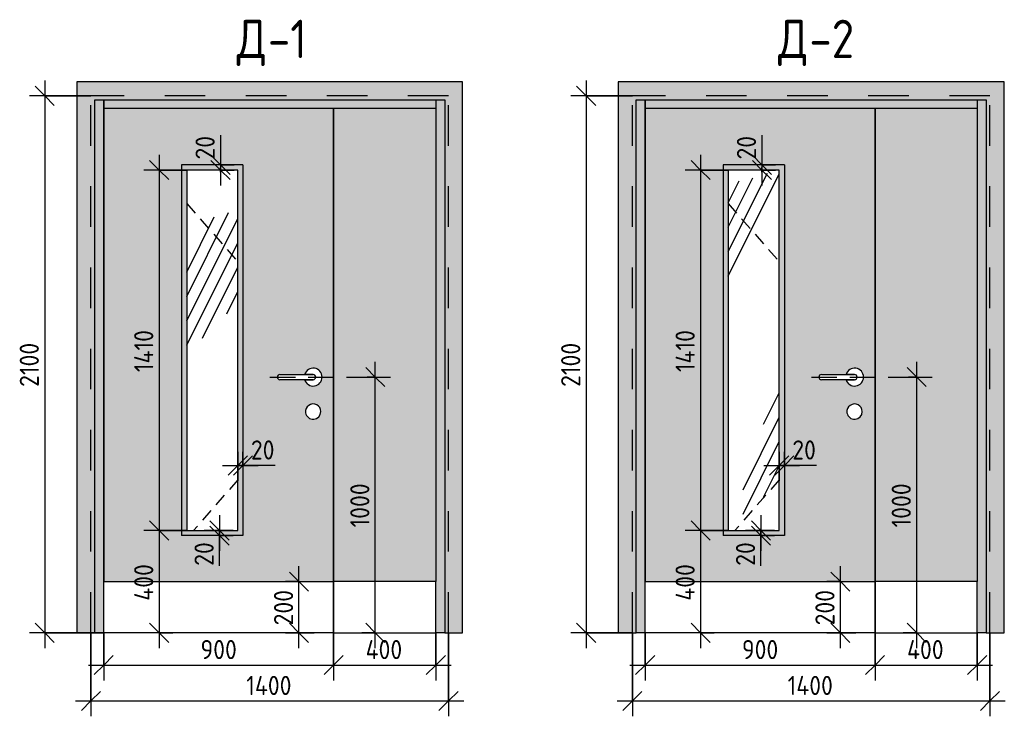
# Model space of a CAD drawing. Header units: millimetres. Extents: x -12093 to 14377, y -395 to 12857.
# Drawn here: x -12093 to -8235, y 10117 to 12841 of the extents above; entities that cross this region are included whole.
import ezdxf

# ---------------------------------------------------------------- set-up
doc = ezdxf.new("R2010")
doc.units = ezdxf.units.MM
for name, pattern in [('200_ШТРИХ__ш1_п0_6_', [80, 50, -30]), ('ADSK_Штрих_ш2 п1', [150, 100, -50]), ('Штрих', [317.5, 158.75, -158.75])]:
    doc.linetypes.add(name, pattern=pattern)
for name, color, linetype, lineweight in [('A-ANNO-DIMS', 7, 'Continuous', 9), ('A-ANNO-DIMS-50', 7, 'Continuous', 9), ('A-DETL-1', 7, 'ADSK_Штрих_ш2 п1', 9), ('A-DOOR', 7, 'Штрих', 9), ('A-DOOR-1', 7, 'Continuous', 9), ('A-DOOR-2', 7, '200_ШТРИХ__ш1_п0_6_', 9), ('A-DOOR-FRAM', 7, 'Continuous', 9), ('G-ANNO-TEXT', 7, 'Continuous', 9)]:
    doc.layers.add(name, color=color, linetype=linetype, lineweight=lineweight)
doc.styles.add('GOST Common', font='GOST_Common.ttf', dxfattribs={"width": 0.9, "height": 150})
doc.styles.add('ISOCPEUR', font='isocpeur.ttf', dxfattribs={"width": 0.9, "height": 75})
doc.dimstyles.new('ISO-1_5', dxfattribs={"dimscale": 304.8, "dimtxt": 74.698588, "dimasz": 0.246063, "dimexe": 0.19685, "dimexo": 0, "dimgap": 0, "dimtad": 1, "dimdec": 0, "dimrnd": 10, "dimzin": 0, "dimdsep": 46, "dimtxsty": 'ISOCPEUR', "dimblk1": 'OBLIQUE', "dimblk2": 'OBLIQUE', "dimsah": 1, "dimcen": 0.09, "dimdle": 0.19685, "dimazin": 0, "dimtfac": 1, "dimtdec": 4, "dimtix": 1, "dimtmove": 0, "dimatfit": 3, "dimfxl": 1, "dimtvp": 1, "dimtolj": 1, "dimtzin": 0, "dimarcsym": 2})
doc.dimstyles.new('ISO-1_5_1', dxfattribs={"dimscale": 304.8, "dimtxt": 74.698588, "dimasz": 0.246063, "dimexe": 0.19685, "dimexo": 0, "dimgap": 0, "dimtad": 1, "dimdec": 0, "dimrnd": 10, "dimzin": 0, "dimdsep": 46, "dimtxsty": 'ISOCPEUR', "dimblk1": 'OBLIQUE', "dimblk2": 'OBLIQUE', "dimsah": 1, "dimcen": 0.09, "dimdle": 0.19685, "dimazin": 0, "dimtfac": 1, "dimtdec": 4, "dimtix": 1, "dimtmove": 1, "dimatfit": 3, "dimfxl": 1, "dimtvp": 1, "dimtolj": 1, "dimtzin": 0, "dimarcsym": 2})
pattern_1 = [(63.435, (127, 63.5), (-511.17, 1533.495), [635, -381, 635, -381, -807.806]), (63.435, (127, 63.5), (-511.17, 1533.495), [-2032, 254, -553.81]), (63.435, (95.2, 95.2), (-511.17, 1533.495), [508, -635, 381, -381, -934.806]), (63.435, (95.2, 95.2), (-511.17, 1533.495), [-1905, 444.5, -490.31]), (63.435, (95.2, 190.5), (-511.17, 1533.495), [381, -762, 254, -381, -1061.806]), (63.435, (95.2, 190.5), (-511.17, 1533.495), [-1778, 571.5, -490.31]), (63.435, (190.5, 95.2), (-511.17, 1533.495), [381, -762, 317.5, -12809.3]), (63.435, (285.8, 190.5), (-511.17, 1533.495), [190.5, -952.5, 127, -12999.8]), (63.435, (127, 349.2), (-511.17, 1533.495), [127, -952.5, 127, -508, -1125.306]), (63.435, (127, 349.2), (-511.17, 1533.495), [-1714.5, 317.5, -807.81]), (63.435, (698.5, 254), (-511.17, 1533.495), [635, -952.5, 762, -503.01]), (63.435, (698.5, 158.8), (-511.17, 1533.495), [889, -635, 952.5, -376.01]), (63.435, (762, 190.5), (-511.17, 1533.495), [1016, -508, 762, -553.81]), (63.435, (857.2, 285.8), (-511.17, 1533.495), [635, -889, 508, -807.81]), (63.435, (762, 476.2), (-511.17, 1533.495), [317.5, -1270, 381, -871.31]), (63.435, (952.5, 381), (-511.17, 1533.495), [254, -1270, 254, -1061.81])]

# ---------------------------------------------------------------- blocks, each defined once
blk = doc.blocks.new('Family - ___-32257043-_Двери_ 1 этаж 1-12')
at = {"layer": 'A-DOOR-1'}
h = blk.add_hatch(color=256, dxfattribs=at)
h.paths.add_polyline_path([(-11439.4, 10643.2), (-10864.4, 10643.2), (-10864.4, 12493.2), (-11764.4, 12493.2), (-11764.4, 10643.2), (-11501.9, 10643.2)])
h.paths.add_polyline_path([(-11439.4, 10843.2), (-11439.4, 12253.2), (-11239.4, 12253.2), (-11239.4, 10843.2)])
h.paths.add_polyline_path([(-10942.3, 11278.3), (-10949.7, 11278.7), (-10956.9, 11280.9), (-10963.8, 11285.4), (-10968.4, 11290.2), (-10972.5, 11297.9), (-10974.1, 11303.9), (-10974.1, 11312), (-10972.5, 11318.8), (-10968.4, 11326), (-10963.8, 11331.1), (-10957.5, 11335.2), (-10950.3, 11337.6), (-10942.8, 11338.2), (-10935.3, 11336.8), (-10928.5, 11333.6), (-10922.6, 11328.8), (-10918.2, 11322.7), (-10915.4, 11315.7), (-10914.4, 11308.2), (-10915.4, 11300.7), (-10918.1, 11293.8), (-10922.5, 11287.8), (-10928.2, 11283), (-10934.9, 11279.7), (-10940.3, 11278.7)])
h.paths.add_polyline_path([(-10943.9, 11408.2), (-10952.9, 11409.2), (-10961.3, 11412.5), (-10968.6, 11417.9), (-10974.3, 11424.9), (-10978, 11433.2), (-11077, 11433.5), (-11079.4, 11434.5), (-11081.5, 11436.1), (-11083.1, 11438.2), (-11084.1, 11440.6), (-11084.4, 11443.2), (-11084.1, 11445.8), (-11083.1, 11448.2), (-11081.5, 11450.3), (-11079.4, 11451.9), (-11077, 11452.9), (-11074.4, 11453.2), (-10978, 11453.2), (-10974.3, 11461.5), (-10968.6, 11468.5), (-10961.3, 11473.9), (-10952.9, 11477.2), (-10941.8, 11477.9), (-10934.9, 11476.9), (-10926.6, 11473.3), (-10919.5, 11467.8), (-10914, 11460.5), (-10910.6, 11452.2), (-10909.4, 11443.2), (-10911, 11433.2), (-10914, 11425.9), (-10920.4, 11417.9), (-10927.8, 11412.5), (-10936.8, 11409.2), (-10941.8, 11408.5)])
blk.add_hatch(color=256, dxfattribs=at).paths.add_polyline_path([(-10864.4, 10643.2), (-10464.4, 10643.2), (-10464.4, 12493.2), (-10864.4, 12493.2), (-10864.4, 10698.7)])
h = blk.add_hatch(dxfattribs=at)
h.set_pattern_fill('FP_2', color=256, style=0, pattern_type=2)
h.set_pattern_definition(pattern_1)
h.paths.add_polyline_path([(-11439.4, 10843.2), (-11239.4, 10843.2), (-11239.4, 12253.2), (-11439.4, 12253.2), (-11439.4, 11056.5)])
at = {"layer": 'A-DOOR-FRAM'}
for points in [[(-11799.4, 10443.2), (-11799.4, 12528.2), (-10429.4, 12528.2), (-10429.4, 10443.2), (-10359.4, 10443.2), (-10359.4, 12598.2), (-11869.4, 12598.2), (-11869.4, 10443.2)], [(-11799.4, 10443.2), (-11764.4, 10443.2), (-11764.4, 12528.2), (-11799.4, 12528.2), (-11799.4, 10643.2)], [(-11119.5, 12493.2), (-10464.4, 12493.2), (-10464.4, 12528.2), (-11764.4, 12528.2), (-11764.4, 12493.2), (-11239.4, 12493.2)], [(-10464.4, 10443.2), (-10429.4, 10443.2), (-10429.4, 12528.2), (-10464.4, 12528.2), (-10464.4, 10643.2)]]:
    blk.add_hatch(color=256, dxfattribs=at).paths.add_polyline_path(points)
at = {"layer": 'A-DOOR'}
for p, q in [((-10414.4, 12543.2), (-11814.4, 12543.2)), ((-11814.4, 10443.2), (-11814.4, 12543.2)), ((-10414.4, 12543.2), (-11814.4, 12543.2)), ((-11814.4, 10443.2), (-11814.4, 12543.2)), ((-10414.4, 10443.2), (-10414.4, 12543.2)), ((-10414.4, 10443.2), (-10414.4, 12543.2))]:
    blk.add_line(p, q, dxfattribs=at)
at = {"layer": 'A-DOOR-1'}
for p, q in [((-10864.4, 12493.2), (-11764.4, 12493.2)), ((-11764.4, 10643.2), (-11764.4, 12493.2)), ((-10864.4, 12493.2), (-10864.4, 10643.2)), ((-10464.4, 12493.2), (-10864.4, 12493.2)), ((-10864.4, 10643.2), (-10864.4, 12493.2)), ((-10464.4, 12493.2), (-10464.4, 10643.2)), ((-11219.4, 12273.2), (-11459.4, 12273.2)), ((-11459.4, 12273.2), (-11459.4, 10823.2)), ((-11219.4, 12273.2), (-11219.4, 10823.2)), ((-11439.4, 12253.2), (-11439.4, 10843.2)), ((-11239.4, 12253.2), (-11439.4, 12253.2)), ((-11239.4, 10843.2), (-11239.4, 12253.2)), ((-11074.4, 11453.2), (-10944.4, 11453.2)), ((-10944.4, 11433.2), (-11074.4, 11433.2)), ((-10944.4, 11453.2), (-10978, 11453.2)), ((-10978, 11433.2), (-10944.4, 11433.2)), ((-11439.4, 10843.2), (-11239.4, 10843.2)), ((-11219.4, 10823.2), (-11459.4, 10823.2)), ((-11764.4, 10643.2), (-10864.4, 10643.2)), ((-11764.4, 10443.2), (-11764.4, 10643.2)), ((-10864.4, 10443.2), (-10864.4, 10643.2)), ((-10464.4, 10643.2), (-10864.4, 10643.2)), ((-10864.4, 10643.2), (-10864.4, 10443.2)), ((-10464.4, 10443.2), (-10464.4, 10643.2)), ((-10864.4, 10443.2), (-11764.4, 10443.2)), ((-10864.4, 10443.2), (-10464.4, 10443.2))]:
    blk.add_line(p, q, dxfattribs=at)
for centre, radius, start, end in [((-10944.4, 11443.2), 35, 0, 163.3985), ((-11074.4, 11443.2), 10, 90, 270), ((-10944.4, 11443.2), 35, 196.6015, 0), ((-10944.4, 11443.2), 10, 270, 90), ((-10944.4, 11443.2), 10, 270, 90), ((-10944.4, 11308.2), 30, 0, 188.1699), ((-10944.4, 11308.2), 30, 188.1699, 0)]:
    blk.add_arc(centre, radius, start, end, dxfattribs=at)
at = {"layer": 'A-DOOR-2'}
for p, q in [((-11439.4, 12122.1), (-11239.4, 11894.6)), ((-11239.4, 11041.1), (-11413.2, 10843.2))]:
    blk.add_line(p, q, dxfattribs=at)
at = {"layer": 'A-DOOR-FRAM'}
for p, q in [((-10359.4, 12598.2), (-11869.4, 12598.2)), ((-11869.4, 12598.2), (-11869.4, 10443.2)), ((-10359.4, 10443.2), (-10359.4, 12598.2)), ((-11799.4, 10443.2), (-11799.4, 12528.2)), ((-11799.4, 12528.2), (-10429.4, 12528.2)), ((-11764.4, 12493.2), (-11764.4, 12528.2)), ((-11764.4, 12528.2), (-11764.4, 10643.2)), ((-10464.4, 12528.2), (-10464.4, 12493.2)), ((-10464.4, 12528.2), (-10464.4, 10643.2)), ((-10429.4, 12528.2), (-10429.4, 10443.2)), ((-10464.4, 12493.2), (-11764.4, 12493.2)), ((-11869.4, 10443.2), (-11799.4, 10443.2)), ((-11764.4, 10443.2), (-11799.4, 10443.2)), ((-10429.4, 10443.2), (-10464.4, 10443.2)), ((-10429.4, 10443.2), (-10359.4, 10443.2))]:
    blk.add_line(p, q, dxfattribs=at)
blk = doc.blocks.new('Family - ___-32257104-_Двери_ 1 этаж 1-12')
at = {"layer": 'A-DOOR-1'}
h = blk.add_hatch(color=256, dxfattribs=at)
h.paths.add_polyline_path([(-9319.9, 10643.2), (-8744.9, 10643.2), (-8744.9, 12493.2), (-9644.9, 12493.2), (-9644.9, 10643.2), (-9382.4, 10643.2)])
h.paths.add_polyline_path([(-9319.9, 10843.2), (-9319.9, 12253.2), (-9119.9, 12253.2), (-9119.9, 10843.2)])
h.paths.add_polyline_path([(-8822.8, 11278.3), (-8830.3, 11278.7), (-8837.4, 11280.9), (-8844.3, 11285.4), (-8848.9, 11290.2), (-8853, 11297.9), (-8854.6, 11303.9), (-8854.6, 11312), (-8853, 11318.8), (-8848.9, 11326), (-8844.3, 11331.1), (-8838, 11335.2), (-8830.8, 11337.6), (-8823.3, 11338.2), (-8815.8, 11336.8), (-8809, 11333.6), (-8803.1, 11328.8), (-8798.7, 11322.7), (-8795.9, 11315.7), (-8794.9, 11308.2), (-8795.9, 11300.7), (-8798.6, 11293.8), (-8803, 11287.8), (-8808.7, 11283), (-8815.5, 11279.7), (-8820.8, 11278.7)])
h.paths.add_polyline_path([(-8824.4, 11408.2), (-8833.4, 11409.2), (-8841.8, 11412.5), (-8849.1, 11417.9), (-8854.8, 11424.9), (-8858.5, 11433.2), (-8957.5, 11433.5), (-8959.9, 11434.5), (-8962, 11436.1), (-8963.6, 11438.2), (-8964.6, 11440.6), (-8964.9, 11443.2), (-8964.6, 11445.8), (-8963.6, 11448.2), (-8962, 11450.3), (-8959.9, 11451.9), (-8957.5, 11452.9), (-8954.9, 11453.2), (-8858.5, 11453.2), (-8854.8, 11461.5), (-8849.1, 11468.5), (-8841.8, 11473.9), (-8833.4, 11477.2), (-8822.3, 11477.9), (-8815.4, 11476.9), (-8807.1, 11473.3), (-8800, 11467.8), (-8794.5, 11460.5), (-8791.1, 11452.2), (-8789.9, 11443.2), (-8791.5, 11433.2), (-8794.5, 11425.9), (-8800.9, 11417.9), (-8808.4, 11412.5), (-8817.3, 11409.2), (-8822.3, 11408.5)])
blk.add_hatch(color=256, dxfattribs=at).paths.add_polyline_path([(-8344.9, 10643.2), (-8344.9, 12493.2), (-8744.9, 12493.2), (-8744.9, 10643.2)])
h = blk.add_hatch(dxfattribs=at)
h.set_pattern_fill('FP_2', color=256, style=0, pattern_type=2)
h.set_pattern_definition(pattern_1)
h.paths.add_polyline_path([(-9319.9, 10843.2), (-9119.9, 10843.2), (-9119.9, 12253.2), (-9319.9, 12253.2), (-9319.9, 11047.7)])
at = {"layer": 'A-DOOR-FRAM'}
for points in [[(-9679.9, 10443.2), (-9679.9, 12528.2), (-8309.9, 12528.2), (-8309.9, 10443.2), (-8239.9, 10443.2), (-8239.9, 12598.2), (-9749.9, 12598.2), (-9749.9, 10443.2)], [(-9644.9, 10443.2), (-9644.9, 12528.2), (-9679.9, 12528.2), (-9679.9, 10443.2)], [(-8756.3, 12493.2), (-8344.9, 12493.2), (-8344.9, 12528.2), (-9644.9, 12528.2), (-9644.9, 12493.2), (-9119.9, 12493.2)], [(-8309.9, 10443.2), (-8309.9, 12528.2), (-8344.9, 12528.2), (-8344.9, 10443.2)]]:
    blk.add_hatch(color=256, dxfattribs=at).paths.add_polyline_path(points)
at = {"layer": 'A-DOOR'}
for p, q in [((-8294.9, 12543.2), (-9694.9, 12543.2)), ((-9694.9, 10443.2), (-9694.9, 12543.2)), ((-8294.9, 12543.2), (-9694.9, 12543.2)), ((-9694.9, 10443.2), (-9694.9, 12543.2)), ((-8294.9, 10443.2), (-8294.9, 12543.2)), ((-8294.9, 10443.2), (-8294.9, 12543.2))]:
    blk.add_line(p, q, dxfattribs=at)
at = {"layer": 'A-DOOR-1'}
for p, q in [((-8744.9, 12493.2), (-9644.9, 12493.2)), ((-9644.9, 10643.2), (-9644.9, 12493.2)), ((-8744.9, 12493.2), (-8744.9, 10643.2)), ((-8344.9, 12493.2), (-8744.9, 12493.2)), ((-8744.9, 10643.2), (-8744.9, 12493.2)), ((-8344.9, 12493.2), (-8344.9, 10643.2)), ((-9099.9, 12273.2), (-9339.9, 12273.2)), ((-9339.9, 12273.2), (-9339.9, 10823.2)), ((-9099.9, 12273.2), (-9099.9, 10823.2)), ((-9319.9, 12253.2), (-9319.9, 10843.2)), ((-9119.9, 12253.2), (-9319.9, 12253.2)), ((-9119.9, 10843.2), (-9119.9, 12253.2)), ((-8954.9, 11453.2), (-8824.9, 11453.2)), ((-8824.9, 11433.2), (-8954.9, 11433.2)), ((-8824.9, 11453.2), (-8858.5, 11453.2)), ((-8858.5, 11433.2), (-8824.9, 11433.2)), ((-9319.9, 10843.2), (-9119.9, 10843.2)), ((-9099.9, 10823.2), (-9339.9, 10823.2)), ((-9644.9, 10643.2), (-8744.9, 10643.2)), ((-9644.9, 10443.2), (-9644.9, 10643.2)), ((-8744.9, 10443.2), (-8744.9, 10643.2)), ((-8344.9, 10643.2), (-8744.9, 10643.2)), ((-8744.9, 10643.2), (-8744.9, 10443.2)), ((-8344.9, 10443.2), (-8344.9, 10643.2)), ((-8744.9, 10443.2), (-9644.9, 10443.2)), ((-8744.9, 10443.2), (-8344.9, 10443.2))]:
    blk.add_line(p, q, dxfattribs=at)
for centre, radius, start, end in [((-8824.9, 11443.2), 35, 0, 163.3985), ((-8954.9, 11443.2), 10, 90, 270), ((-8824.9, 11443.2), 35, 196.6015, 0), ((-8824.9, 11443.2), 10, 270, 90), ((-8824.9, 11443.2), 10, 270, 90), ((-8824.9, 11308.2), 30, 0, 188.1699), ((-8824.9, 11308.2), 30, 188.1699, 0)]:
    blk.add_arc(centre, radius, start, end, dxfattribs=at)
at = {"layer": 'A-DOOR-2'}
for p, q in [((-9319.9, 12122.1), (-9119.9, 11894.6)), ((-9119.9, 11041.1), (-9293.7, 10843.2))]:
    blk.add_line(p, q, dxfattribs=at)
at = {"layer": 'A-DOOR-FRAM'}
for p, q in [((-8239.9, 12598.2), (-9749.9, 12598.2)), ((-9749.9, 12598.2), (-9749.9, 10443.2)), ((-8239.9, 10443.2), (-8239.9, 12598.2)), ((-9679.9, 10443.2), (-9679.9, 12528.2)), ((-9679.9, 12528.2), (-8309.9, 12528.2)), ((-9644.9, 12493.2), (-9644.9, 12528.2)), ((-9644.9, 12528.2), (-9644.9, 10643.2)), ((-8344.9, 12528.2), (-8344.9, 12493.2)), ((-8344.9, 12528.2), (-8344.9, 10643.2)), ((-8309.9, 12528.2), (-8309.9, 10443.2)), ((-8344.9, 12493.2), (-9644.9, 12493.2)), ((-9749.9, 10443.2), (-9679.9, 10443.2)), ((-9644.9, 10443.2), (-9679.9, 10443.2)), ((-8309.9, 10443.2), (-8344.9, 10443.2)), ((-8309.9, 10443.2), (-8239.9, 10443.2))]:
    blk.add_line(p, q, dxfattribs=at)
blk = doc.blocks.new('DIMBLOCK7-_Двери_ 1 этаж 1-12')
at = {"layer": 'A-ANNO-DIMS-50'}
for p, q in [((-11814.4, 10443.2), (-11814.4, 10116.6)), ((-11814.4, 10176.6), (-11814.4, 10443.2)), ((-10414.4, 10443.2), (-10414.4, 10116.6)), ((-10414.4, 10176.6), (-10414.4, 10443.2)), ((-11874.4, 10176.6), (-10354.4, 10176.6))]:
    blk.add_line(p, q, dxfattribs=at)
at = {"layer": 'A-ANNO-DIMS-50', "lineweight": 20}
for p, q in [((-11814.4, 10176.6), (-11776.9, 10214.1)), ((-10414.4, 10176.6), (-10376.9, 10214.1)), ((-11814.4, 10176.6), (-11851.9, 10139.1)), ((-10414.4, 10176.6), (-10451.9, 10139.1))]:
    blk.add_line(p, q, dxfattribs=at)
at = {"layer": 'A-ANNO-DIMS-50', "color": 0, "insert": (-11206.3, 10274.6), "char_height": 75, "width": 220.648, "attachment_point": 1, "line_spacing_factor": 1.149209, "style": 'ISOCPEUR'}
blk.add_mtext('1400', dxfattribs=at)
blk = doc.blocks.new('_Oblique')
at = {"color": 0, "linetype": 'ByBlock', "lineweight": -2}
blk.add_line((-0.5, -0.5), (0.5, 0.5), dxfattribs=at)
blk = doc.blocks.new('DIMBLOCK8-_Двери_ 1 этаж 1-12')
at = {"layer": 'A-ANNO-DIMS-50'}
for p, q in [((-10999.9, 10383.2), (-10999.9, 10703.2)), ((-11052.9, 10643.2), (-10939.9, 10643.2)), ((-10999.9, 10643.2), (-11052.9, 10643.2)), ((-11052.9, 10443.2), (-10939.9, 10443.2)), ((-10999.9, 10443.2), (-11052.9, 10443.2))]:
    blk.add_line(p, q, dxfattribs=at)
at = {"layer": 'A-ANNO-DIMS-50', "lineweight": 20}
for p, q in [((-10999.9, 10643.2), (-11037.4, 10680.7)), ((-10999.9, 10643.2), (-10962.4, 10605.7)), ((-10999.9, 10443.2), (-11037.4, 10480.7)), ((-10999.9, 10443.2), (-10962.4, 10405.7))]:
    blk.add_line(p, q, dxfattribs=at)
at = {"layer": 'A-ANNO-DIMS-50', "color": 0, "insert": (-11097.8, 10472.1), "char_height": 75, "width": 170.658, "attachment_point": 1, "rotation": 90, "line_spacing_factor": 1.149209, "style": 'ISOCPEUR'}
blk.add_mtext('200', dxfattribs=at)
blk = doc.blocks.new('DIMBLOCK9-_Двери_ 1 этаж 1-12')
at = {"layer": 'A-ANNO-DIMS-50'}
for p, q in [((-11547.2, 12313.2), (-11547.2, 10843.2)), ((-11439.4, 12253.2), (-11607.2, 12253.2)), ((-11547.2, 12253.2), (-11439.4, 12253.2)), ((-11439.4, 10843.2), (-11607.2, 10843.2)), ((-11547.2, 10843.2), (-11439.4, 10843.2))]:
    blk.add_line(p, q, dxfattribs=at)
at = {"layer": 'A-ANNO-DIMS-50', "lineweight": 20}
for p, q in [((-11547.2, 12253.2), (-11584.7, 12290.7)), ((-11547.2, 12253.2), (-11509.7, 12215.7)), ((-11547.2, 10843.2), (-11584.7, 10880.7)), ((-11547.2, 10843.2), (-11509.7, 10805.7))]:
    blk.add_line(p, q, dxfattribs=at)
at = {"layer": 'A-ANNO-DIMS-50', "color": 0, "insert": (-11645.2, 11462.7), "char_height": 75, "width": 205.134, "attachment_point": 1, "rotation": 90, "line_spacing_factor": 1.149209, "style": 'ISOCPEUR'}
blk.add_mtext('1410', dxfattribs=at)
blk = doc.blocks.new('DIMBLOCK10-_Двери_ 1 этаж 1-12')
at = {"layer": 'A-ANNO-DIMS-50', "lineweight": 20}
for p, q in [((-11547.2, 10843.2), (-11584.7, 10880.7)), ((-11547.2, 10843.2), (-11509.7, 10805.7)), ((-11547.2, 10443.2), (-11584.7, 10480.7)), ((-11547.2, 10443.2), (-11509.7, 10405.7))]:
    blk.add_line(p, q, dxfattribs=at)
at = {"layer": 'A-ANNO-DIMS-50'}
for p, q in [((-11439.4, 10843.2), (-11607.2, 10843.2)), ((-11547.2, 10843.2), (-11547.2, 10383.2)), ((-11547.2, 10843.2), (-11439.4, 10843.2)), ((-11494.2, 10443.2), (-11607.2, 10443.2)), ((-11547.2, 10443.2), (-11494.2, 10443.2))]:
    blk.add_line(p, q, dxfattribs=at)
at = {"layer": 'A-ANNO-DIMS-50', "color": 0, "insert": (-11645.2, 10568.5), "char_height": 75, "width": 179.277, "attachment_point": 1, "rotation": 90, "line_spacing_factor": 1.149209, "style": 'ISOCPEUR'}
blk.add_mtext('400', dxfattribs=at)
blk = doc.blocks.new('DIMBLOCK11-_Двери_ 1 этаж 1-12')
at = {"layer": 'A-ANNO-DIMS-50', "lineweight": 20}
for p, q in [((-11310.9, 10843.2), (-11348.4, 10880.7)), ((-11310.9, 10823.2), (-11348.4, 10860.7)), ((-11310.9, 10843.2), (-11273.4, 10805.7)), ((-11310.9, 10823.2), (-11273.4, 10785.7))]:
    blk.add_line(p, q, dxfattribs=at)
at = {"layer": 'A-ANNO-DIMS-50'}
for p, q in [((-11310.9, 10903.2), (-11310.9, 10763.2)), ((-11257.9, 10843.2), (-11370.9, 10843.2)), ((-11310.9, 10849.8), (-11310.9, 10833.2)), ((-11310.9, 10705), (-11310.9, 10849.8)), ((-11310.9, 10843.2), (-11257.9, 10843.2)), ((-11257.9, 10823.2), (-11370.9, 10823.2)), ((-11310.9, 10823.2), (-11257.9, 10823.2))]:
    blk.add_line(p, q, dxfattribs=at)
at = {"layer": 'A-ANNO-DIMS-50', "color": 0, "insert": (-11408.9, 10705), "char_height": 75, "width": 113.772, "attachment_point": 1, "rotation": 90, "line_spacing_factor": 1.149209, "style": 'ISOCPEUR'}
blk.add_mtext('20', dxfattribs=at)
blk = doc.blocks.new('DIMBLOCK12-_Двери_ 1 этаж 1-12')
at = {"layer": 'A-ANNO-DIMS-50'}
for p, q in [((-11239.4, 11150.9), (-11239.4, 11037.8)), ((-11239.4, 11097.8), (-11239.4, 11150.9)), ((-11219.4, 11150.9), (-11219.4, 11037.8)), ((-11219.4, 11097.8), (-11219.4, 11150.9)), ((-11299.4, 11097.8), (-11159.4, 11097.8)), ((-11238.2, 11097.8), (-11229.4, 11097.8)), ((-11093.4, 11097.8), (-11238.2, 11097.8))]:
    blk.add_line(p, q, dxfattribs=at)
at = {"layer": 'A-ANNO-DIMS-50', "lineweight": 20}
for p, q in [((-11239.4, 11097.8), (-11201.9, 11135.3)), ((-11219.4, 11097.8), (-11181.9, 11135.3)), ((-11239.4, 11097.8), (-11276.9, 11060.3)), ((-11219.4, 11097.8), (-11256.9, 11060.3))]:
    blk.add_line(p, q, dxfattribs=at)
at = {"layer": 'A-ANNO-DIMS-50', "color": 0, "insert": (-11188.2, 11195.8), "char_height": 75, "width": 113.772, "attachment_point": 1, "line_spacing_factor": 1.149209, "style": 'ISOCPEUR'}
blk.add_mtext('20', dxfattribs=at)
blk = doc.blocks.new('DIMBLOCK13-_Двери_ 1 этаж 1-12')
at = {"layer": 'A-ANNO-DIMS-50'}
for p, q in [((-11307.1, 12389), (-11307.1, 12244.2)), ((-11307.1, 12333.2), (-11307.1, 12193.2)), ((-11254, 12273.2), (-11367.1, 12273.2)), ((-11307.1, 12273.2), (-11254, 12273.2)), ((-11254, 12253.2), (-11367.1, 12253.2)), ((-11307.1, 12244.2), (-11307.1, 12263.2)), ((-11307.1, 12253.2), (-11254, 12253.2))]:
    blk.add_line(p, q, dxfattribs=at)
at = {"layer": 'A-ANNO-DIMS-50', "lineweight": 20}
for p, q in [((-11307.1, 12273.2), (-11344.6, 12310.7)), ((-11307.1, 12253.2), (-11344.6, 12290.7)), ((-11307.1, 12273.2), (-11269.6, 12235.7)), ((-11307.1, 12253.2), (-11269.6, 12215.7))]:
    blk.add_line(p, q, dxfattribs=at)
at = {"layer": 'A-ANNO-DIMS-50', "color": 0, "insert": (-11405, 12294.2), "char_height": 75, "width": 113.772, "attachment_point": 1, "rotation": 90, "line_spacing_factor": 1.149209, "style": 'ISOCPEUR'}
blk.add_mtext('20', dxfattribs=at)
blk = doc.blocks.new('DIMBLOCK14-_Двери_ 1 этаж 1-12')
at = {"layer": 'A-ANNO-DIMS-50', "lineweight": 20}
for p, q in [((-11995.2, 12543.2), (-12032.7, 12580.7)), ((-11995.2, 12543.2), (-11957.7, 12505.7)), ((-11995.2, 10443.2), (-12032.7, 10480.7)), ((-11995.2, 10443.2), (-11957.7, 10405.7))]:
    blk.add_line(p, q, dxfattribs=at)
at = {"layer": 'A-ANNO-DIMS-50'}
for p, q in [((-11995.2, 12603.2), (-11995.2, 10383.2)), ((-11814.4, 12543.2), (-12055.2, 12543.2)), ((-11995.2, 12543.2), (-11814.4, 12543.2)), ((-11764.4, 10443.2), (-12055.2, 10443.2)), ((-11995.2, 10443.2), (-11764.4, 10443.2))]:
    blk.add_line(p, q, dxfattribs=at)
at = {"layer": 'A-ANNO-DIMS-50', "color": 0, "insert": (-12093.2, 11404.9), "char_height": 75, "width": 212.029, "attachment_point": 1, "rotation": 90, "line_spacing_factor": 1.149209, "style": 'ISOCPEUR'}
blk.add_mtext('2100', dxfattribs=at)
blk = doc.blocks.new('DIMBLOCK15-_Двери_ 1 этаж 1-12')
at = {"layer": 'A-ANNO-DIMS-50'}
for p, q in [((-11764.4, 10443.2), (-11764.4, 10257)), ((-11764.4, 10317), (-11764.4, 10443.2)), ((-10864.4, 10443.2), (-10864.4, 10257)), ((-10864.4, 10317), (-10864.4, 10443.2)), ((-11824.4, 10317), (-10864.4, 10317))]:
    blk.add_line(p, q, dxfattribs=at)
at = {"layer": 'A-ANNO-DIMS-50', "lineweight": 20}
for p, q in [((-11764.4, 10317), (-11726.9, 10354.5)), ((-10864.4, 10317), (-10826.9, 10354.5)), ((-11764.4, 10317), (-11801.9, 10279.5)), ((-10864.4, 10317), (-10901.9, 10279.5))]:
    blk.add_line(p, q, dxfattribs=at)
at = {"layer": 'A-ANNO-DIMS-50', "color": 0, "insert": (-11385.5, 10415), "char_height": 75, "width": 170.658, "attachment_point": 1, "line_spacing_factor": 1.149209, "style": 'ISOCPEUR'}
blk.add_mtext('900', dxfattribs=at)
blk = doc.blocks.new('DIMBLOCK16-_Двери_ 1 этаж 1-12')
at = {"layer": 'A-ANNO-DIMS-50'}
for p, q in [((-10864.4, 10443.2), (-10864.4, 10257)), ((-10864.4, 10317), (-10864.4, 10443.2)), ((-10464.4, 10443.2), (-10464.4, 10257)), ((-10464.4, 10317), (-10464.4, 10443.2)), ((-10864.4, 10317), (-10404.4, 10317))]:
    blk.add_line(p, q, dxfattribs=at)
at = {"layer": 'A-ANNO-DIMS-50', "lineweight": 20}
for p, q in [((-10864.4, 10317), (-10826.9, 10354.5)), ((-10464.4, 10317), (-10426.9, 10354.5)), ((-10864.4, 10317), (-10901.9, 10279.5)), ((-10464.4, 10317), (-10501.9, 10279.5))]:
    blk.add_line(p, q, dxfattribs=at)
at = {"layer": 'A-ANNO-DIMS-50', "color": 0, "insert": (-10739.1, 10415), "char_height": 75, "width": 179.277, "attachment_point": 1, "line_spacing_factor": 1.149209, "style": 'ISOCPEUR'}
blk.add_mtext('400', dxfattribs=at)
blk = doc.blocks.new('DIMBLOCK36-_Двери_ 1 этаж 1-12')
at = {"layer": 'A-ANNO-DIMS-50'}
for p, q in [((-10701.2, 10383.2), (-10701.2, 11503.6)), ((-10733.5, 11443.6), (-10641.2, 11443.6)), ((-10701.2, 11443.6), (-10733.5, 11443.6)), ((-10754.2, 10443.2), (-10641.2, 10443.2)), ((-10701.2, 10443.2), (-10754.2, 10443.2))]:
    blk.add_line(p, q, dxfattribs=at)
at = {"layer": 'A-ANNO-DIMS-50', "lineweight": 20}
for p, q in [((-10701.2, 11443.6), (-10738.7, 11481.1)), ((-10701.2, 11443.6), (-10663.7, 11406.1)), ((-10701.2, 10443.2), (-10738.7, 10480.7)), ((-10701.2, 10443.2), (-10663.7, 10405.7))]:
    blk.add_line(p, q, dxfattribs=at)
at = {"layer": 'A-ANNO-DIMS-50', "color": 0, "insert": (-10799.2, 10855.1), "char_height": 75, "width": 212.029, "attachment_point": 1, "rotation": 90, "line_spacing_factor": 1.149209, "style": 'ISOCPEUR'}
blk.add_mtext('1000', dxfattribs=at)
blk = doc.blocks.new('DIMBLOCK39-_Двери_ 1 этаж 1-12')
at = {"layer": 'A-ANNO-DIMS-50'}
for p, q in [((-9694.9, 10443.2), (-9694.9, 10116.6)), ((-9694.9, 10176.6), (-9694.9, 10443.2)), ((-8294.9, 10443.2), (-8294.9, 10116.6)), ((-8294.9, 10176.6), (-8294.9, 10443.2)), ((-9754.9, 10176.6), (-8234.9, 10176.6))]:
    blk.add_line(p, q, dxfattribs=at)
at = {"layer": 'A-ANNO-DIMS-50', "lineweight": 20}
for p, q in [((-9694.9, 10176.6), (-9657.4, 10214.1)), ((-8294.9, 10176.6), (-8257.4, 10214.1)), ((-9694.9, 10176.6), (-9732.4, 10139.1)), ((-8294.9, 10176.6), (-8332.4, 10139.1))]:
    blk.add_line(p, q, dxfattribs=at)
at = {"layer": 'A-ANNO-DIMS-50', "color": 0, "insert": (-9086.9, 10274.6), "char_height": 75, "width": 220.648, "attachment_point": 1, "line_spacing_factor": 1.149209, "style": 'ISOCPEUR'}
blk.add_mtext('1400', dxfattribs=at)
blk = doc.blocks.new('DIMBLOCK40-_Двери_ 1 этаж 1-12')
at = {"layer": 'A-ANNO-DIMS-50'}
for p, q in [((-8880.4, 10383.2), (-8880.4, 10703.2)), ((-8933.4, 10643.2), (-8820.4, 10643.2)), ((-8880.4, 10643.2), (-8933.4, 10643.2)), ((-8933.4, 10443.2), (-8820.4, 10443.2)), ((-8880.4, 10443.2), (-8933.4, 10443.2))]:
    blk.add_line(p, q, dxfattribs=at)
at = {"layer": 'A-ANNO-DIMS-50', "lineweight": 20}
for p, q in [((-8880.4, 10643.2), (-8917.9, 10680.7)), ((-8880.4, 10643.2), (-8842.9, 10605.7)), ((-8880.4, 10443.2), (-8917.9, 10480.7)), ((-8880.4, 10443.2), (-8842.9, 10405.7))]:
    blk.add_line(p, q, dxfattribs=at)
at = {"layer": 'A-ANNO-DIMS-50', "color": 0, "insert": (-8978.4, 10472.1), "char_height": 75, "width": 170.658, "attachment_point": 1, "rotation": 90, "line_spacing_factor": 1.149209, "style": 'ISOCPEUR'}
blk.add_mtext('200', dxfattribs=at)
blk = doc.blocks.new('DIMBLOCK41-_Двери_ 1 этаж 1-12')
at = {"layer": 'A-ANNO-DIMS-50'}
for p, q in [((-9427.7, 12313.2), (-9427.7, 10843.2)), ((-9319.9, 12253.2), (-9487.7, 12253.2)), ((-9427.7, 12253.2), (-9319.9, 12253.2)), ((-9319.9, 10843.2), (-9487.7, 10843.2)), ((-9427.7, 10843.2), (-9319.9, 10843.2))]:
    blk.add_line(p, q, dxfattribs=at)
at = {"layer": 'A-ANNO-DIMS-50', "lineweight": 20}
for p, q in [((-9427.7, 12253.2), (-9465.2, 12290.7)), ((-9427.7, 12253.2), (-9390.2, 12215.7)), ((-9427.7, 10843.2), (-9465.2, 10880.7)), ((-9427.7, 10843.2), (-9390.2, 10805.7))]:
    blk.add_line(p, q, dxfattribs=at)
at = {"layer": 'A-ANNO-DIMS-50', "color": 0, "insert": (-9525.7, 11462.7), "char_height": 75, "width": 205.134, "attachment_point": 1, "rotation": 90, "line_spacing_factor": 1.149209, "style": 'ISOCPEUR'}
blk.add_mtext('1410', dxfattribs=at)
blk = doc.blocks.new('DIMBLOCK42-_Двери_ 1 этаж 1-12')
at = {"layer": 'A-ANNO-DIMS-50', "lineweight": 20}
for p, q in [((-9427.7, 10843.2), (-9465.2, 10880.7)), ((-9427.7, 10843.2), (-9390.2, 10805.7)), ((-9427.7, 10443.2), (-9465.2, 10480.7)), ((-9427.7, 10443.2), (-9390.2, 10405.7))]:
    blk.add_line(p, q, dxfattribs=at)
at = {"layer": 'A-ANNO-DIMS-50'}
for p, q in [((-9319.9, 10843.2), (-9487.7, 10843.2)), ((-9427.7, 10843.2), (-9427.7, 10383.2)), ((-9427.7, 10843.2), (-9319.9, 10843.2)), ((-9374.7, 10443.2), (-9487.7, 10443.2)), ((-9427.7, 10443.2), (-9374.7, 10443.2))]:
    blk.add_line(p, q, dxfattribs=at)
at = {"layer": 'A-ANNO-DIMS-50', "color": 0, "insert": (-9525.7, 10568.5), "char_height": 75, "width": 179.277, "attachment_point": 1, "rotation": 90, "line_spacing_factor": 1.149209, "style": 'ISOCPEUR'}
blk.add_mtext('400', dxfattribs=at)
blk = doc.blocks.new('DIMBLOCK43-_Двери_ 1 этаж 1-12')
at = {"layer": 'A-ANNO-DIMS-50', "lineweight": 20}
for p, q in [((-9191.4, 10843.2), (-9228.9, 10880.7)), ((-9191.4, 10823.2), (-9228.9, 10860.7)), ((-9191.4, 10843.2), (-9153.9, 10805.7)), ((-9191.4, 10823.2), (-9153.9, 10785.7))]:
    blk.add_line(p, q, dxfattribs=at)
at = {"layer": 'A-ANNO-DIMS-50'}
for p, q in [((-9191.4, 10903.2), (-9191.4, 10763.2)), ((-9138.4, 10843.2), (-9251.4, 10843.2)), ((-9191.4, 10849.8), (-9191.4, 10833.2)), ((-9191.4, 10705), (-9191.4, 10849.8)), ((-9191.4, 10843.2), (-9138.4, 10843.2)), ((-9138.4, 10823.2), (-9251.4, 10823.2)), ((-9191.4, 10823.2), (-9138.4, 10823.2))]:
    blk.add_line(p, q, dxfattribs=at)
at = {"layer": 'A-ANNO-DIMS-50', "color": 0, "insert": (-9289.4, 10705), "char_height": 75, "width": 113.772, "attachment_point": 1, "rotation": 90, "line_spacing_factor": 1.149209, "style": 'ISOCPEUR'}
blk.add_mtext('20', dxfattribs=at)
blk = doc.blocks.new('DIMBLOCK44-_Двери_ 1 этаж 1-12')
at = {"layer": 'A-ANNO-DIMS-50'}
for p, q in [((-9119.9, 11150.9), (-9119.9, 11037.8)), ((-9119.9, 11097.8), (-9119.9, 11150.9)), ((-9099.9, 11150.9), (-9099.9, 11037.8)), ((-9099.9, 11097.8), (-9099.9, 11150.9)), ((-9179.9, 11097.8), (-9039.9, 11097.8)), ((-9118.7, 11097.8), (-9109.9, 11097.8)), ((-8973.9, 11097.8), (-9118.7, 11097.8))]:
    blk.add_line(p, q, dxfattribs=at)
at = {"layer": 'A-ANNO-DIMS-50', "lineweight": 20}
for p, q in [((-9119.9, 11097.8), (-9082.4, 11135.3)), ((-9099.9, 11097.8), (-9062.4, 11135.3)), ((-9119.9, 11097.8), (-9157.4, 11060.3)), ((-9099.9, 11097.8), (-9137.4, 11060.3))]:
    blk.add_line(p, q, dxfattribs=at)
at = {"layer": 'A-ANNO-DIMS-50', "color": 0, "insert": (-9068.7, 11195.8), "char_height": 75, "width": 113.772, "attachment_point": 1, "line_spacing_factor": 1.149209, "style": 'ISOCPEUR'}
blk.add_mtext('20', dxfattribs=at)
blk = doc.blocks.new('DIMBLOCK45-_Двери_ 1 этаж 1-12')
at = {"layer": 'A-ANNO-DIMS-50'}
for p, q in [((-9187.6, 12389), (-9187.6, 12244.2)), ((-9187.6, 12333.2), (-9187.6, 12193.2)), ((-9134.5, 12273.2), (-9247.6, 12273.2)), ((-9187.6, 12273.2), (-9134.5, 12273.2)), ((-9134.5, 12253.2), (-9247.6, 12253.2)), ((-9187.6, 12244.2), (-9187.6, 12263.2)), ((-9187.6, 12253.2), (-9134.5, 12253.2))]:
    blk.add_line(p, q, dxfattribs=at)
at = {"layer": 'A-ANNO-DIMS-50', "lineweight": 20}
for p, q in [((-9187.6, 12273.2), (-9225.1, 12310.7)), ((-9187.6, 12253.2), (-9225.1, 12290.7)), ((-9187.6, 12273.2), (-9150.1, 12235.7)), ((-9187.6, 12253.2), (-9150.1, 12215.7))]:
    blk.add_line(p, q, dxfattribs=at)
at = {"layer": 'A-ANNO-DIMS-50', "color": 0, "insert": (-9285.6, 12294.2), "char_height": 75, "width": 113.772, "attachment_point": 1, "rotation": 90, "line_spacing_factor": 1.149209, "style": 'ISOCPEUR'}
blk.add_mtext('20', dxfattribs=at)
blk = doc.blocks.new('DIMBLOCK46-_Двери_ 1 этаж 1-12')
at = {"layer": 'A-ANNO-DIMS-50', "lineweight": 20}
for p, q in [((-9875.7, 12543.2), (-9913.2, 12580.7)), ((-9875.7, 12543.2), (-9838.2, 12505.7)), ((-9875.7, 10443.2), (-9913.2, 10480.7)), ((-9875.7, 10443.2), (-9838.2, 10405.7))]:
    blk.add_line(p, q, dxfattribs=at)
at = {"layer": 'A-ANNO-DIMS-50'}
for p, q in [((-9875.7, 12603.2), (-9875.7, 10383.2)), ((-9694.9, 12543.2), (-9935.7, 12543.2)), ((-9875.7, 12543.2), (-9694.9, 12543.2)), ((-9694.9, 10443.2), (-9935.7, 10443.2)), ((-9875.7, 10443.2), (-9694.9, 10443.2))]:
    blk.add_line(p, q, dxfattribs=at)
at = {"layer": 'A-ANNO-DIMS-50', "color": 0, "insert": (-9973.7, 11404.9), "char_height": 75, "width": 212.029, "attachment_point": 1, "rotation": 90, "line_spacing_factor": 1.149209, "style": 'ISOCPEUR'}
blk.add_mtext('2100', dxfattribs=at)
blk = doc.blocks.new('DIMBLOCK47-_Двери_ 1 этаж 1-12')
at = {"layer": 'A-ANNO-DIMS-50'}
for p, q in [((-9644.9, 10443.2), (-9644.9, 10257)), ((-9644.9, 10317), (-9644.9, 10443.2)), ((-8744.9, 10443.2), (-8744.9, 10257)), ((-8744.9, 10317), (-8744.9, 10443.2)), ((-9704.9, 10317), (-8744.9, 10317))]:
    blk.add_line(p, q, dxfattribs=at)
at = {"layer": 'A-ANNO-DIMS-50', "lineweight": 20}
for p, q in [((-9644.9, 10317), (-9607.4, 10354.5)), ((-8744.9, 10317), (-8707.4, 10354.5)), ((-9644.9, 10317), (-9682.4, 10279.5)), ((-8744.9, 10317), (-8782.4, 10279.5))]:
    blk.add_line(p, q, dxfattribs=at)
at = {"layer": 'A-ANNO-DIMS-50', "color": 0, "insert": (-9266, 10415), "char_height": 75, "width": 170.658, "attachment_point": 1, "line_spacing_factor": 1.149209, "style": 'ISOCPEUR'}
blk.add_mtext('900', dxfattribs=at)
blk = doc.blocks.new('DIMBLOCK48-_Двери_ 1 этаж 1-12')
at = {"layer": 'A-ANNO-DIMS-50'}
for p, q in [((-8744.9, 10443.2), (-8744.9, 10257)), ((-8744.9, 10317), (-8744.9, 10443.2)), ((-8344.9, 10443.2), (-8344.9, 10257)), ((-8344.9, 10317), (-8344.9, 10443.2)), ((-8744.9, 10317), (-8284.9, 10317))]:
    blk.add_line(p, q, dxfattribs=at)
at = {"layer": 'A-ANNO-DIMS-50', "lineweight": 20}
for p, q in [((-8744.9, 10317), (-8707.4, 10354.5)), ((-8344.9, 10317), (-8307.4, 10354.5)), ((-8744.9, 10317), (-8782.4, 10279.5)), ((-8344.9, 10317), (-8382.4, 10279.5))]:
    blk.add_line(p, q, dxfattribs=at)
at = {"layer": 'A-ANNO-DIMS-50', "color": 0, "insert": (-8619.6, 10415), "char_height": 75, "width": 179.277, "attachment_point": 1, "line_spacing_factor": 1.149209, "style": 'ISOCPEUR'}
blk.add_mtext('400', dxfattribs=at)
blk = doc.blocks.new('DIMBLOCK49-_Двери_ 1 этаж 1-12')
at = {"layer": 'A-ANNO-DIMS-50'}
for p, q in [((-8581.7, 10383.2), (-8581.7, 11503.6)), ((-8614, 11443.6), (-8521.7, 11443.6)), ((-8581.7, 11443.6), (-8614, 11443.6)), ((-8634.7, 10443.2), (-8521.7, 10443.2)), ((-8581.7, 10443.2), (-8634.7, 10443.2))]:
    blk.add_line(p, q, dxfattribs=at)
at = {"layer": 'A-ANNO-DIMS-50', "lineweight": 20}
for p, q in [((-8581.7, 11443.6), (-8619.2, 11481.1)), ((-8581.7, 11443.6), (-8544.2, 11406.1)), ((-8581.7, 10443.2), (-8619.2, 10480.7)), ((-8581.7, 10443.2), (-8544.2, 10405.7))]:
    blk.add_line(p, q, dxfattribs=at)
at = {"layer": 'A-ANNO-DIMS-50', "color": 0, "insert": (-8679.7, 10855.1), "char_height": 75, "width": 212.029, "attachment_point": 1, "rotation": 90, "line_spacing_factor": 1.149209, "style": 'ISOCPEUR'}
blk.add_mtext('1000', dxfattribs=at)

msp = doc.modelspace()

# ---------------------------------------------------------------- linework, layer by layer
at = {"layer": 'A-DETL-1'}
for p, q in [((-11113.5, 11443.6), (-10733.5, 11443.6)), ((-8994, 11443.6), (-8614, 11443.6))]:
    msp.add_line(p, q, dxfattribs=at)

# ---------------------------------------------------------------- block references
at = {"layer": 'A-DOOR-1'}
for name in ['Family - ___-32257043-_Двери_ 1 этаж 1-12', 'Family - ___-32257104-_Двери_ 1 этаж 1-12']:
    msp.add_blockref(name, (0, 0), dxfattribs=at)

# ---------------------------------------------------------------- texts
at = {"layer": 'G-ANNO-TEXT', "char_height": 150, "attachment_point": 1, "style": 'GOST Common'}
for s, insert, width in [('\\fGOST Common|b0|i0|c204|p34|;\\W.9;Д', (-11243.7, 12841), 147.911), ('-1', (-11121.6, 12841), 202.025), ('\\fGOST Common|b0|i0|c204|p34|;\\W.9;Д', (-9124.2, 12841), 147.911), ('-2', (-9002.1, 12841), 230.886)]:
    msp.add_mtext(s, dxfattribs=dict(at, insert=insert, width=width))

# ---------------------------------------------------------------- dimensions: what is measured, and where the dimension line sits
at = {"layer": 'A-ANNO-DIMS'}
for base, p1, p2, override, picture, middle in [((-11995.2, 10443.2), (-11814.4, 12543.2), (-11764.4, 10443.2), {"dimpost": '<>', "dimfxl": 2100.595154}, 'DIMBLOCK14-_Двери_ 1 этаж 1-12', (-12032.7, 11493.2)), ((-9875.7, 10443.2), (-9694.9, 12543.2), (-9694.9, 10443.2), {"dimpost": '<>', "dimfxl": 2100}, 'DIMBLOCK46-_Двери_ 1 этаж 1-12', (-9913.2, 11493.2)), ((-11547.2, 10843.2), (-11439.4, 12253.2), (-11439.4, 10843.2), {"dimpost": '<>', "dimfxl": 1410}, 'DIMBLOCK9-_Двери_ 1 этаж 1-12', (-11584.7, 11548.2)), ((-9427.7, 10843.2), (-9319.9, 12253.2), (-9319.9, 10843.2), {"dimpost": '<>', "dimfxl": 1410}, 'DIMBLOCK41-_Двери_ 1 этаж 1-12', (-9465.2, 11548.2)), ((-10701.2, 11443.6), (-10754.2, 10443.2), (-10733.5, 11443.6), {"dimpost": '<>', "dimfxl": 1000.630776}, 'DIMBLOCK36-_Двери_ 1 этаж 1-12', (-10738.7, 10943.4)), ((-8581.7, 11443.6), (-8634.7, 10443.2), (-8614, 11443.6), {"dimpost": '<>', "dimfxl": 1000.630776}, 'DIMBLOCK49-_Двери_ 1 этаж 1-12', (-8619.2, 10943.4)), ((-11547.2, 10443.2), (-11439.4, 10843.2), (-11494.2, 10443.2), {"dimpost": '<>', "dimfxl": 403.734956}, 'DIMBLOCK10-_Двери_ 1 этаж 1-12', (-11584.7, 10643.2)), ((-9427.7, 10443.2), (-9319.9, 10843.2), (-9374.7, 10443.2), {"dimpost": '<>', "dimfxl": 403.734956}, 'DIMBLOCK42-_Двери_ 1 этаж 1-12', (-9465.2, 10643.2)), ((-10999.9, 10643.2), (-11052.9, 10443.2), (-11052.9, 10643.2), {"dimpost": '<>', "dimfxl": 200}, 'DIMBLOCK8-_Двери_ 1 этаж 1-12', (-11037.4, 10543.2)), ((-8880.4, 10643.2), (-8933.4, 10443.2), (-8933.4, 10643.2), {"dimpost": '<>', "dimfxl": 200}, 'DIMBLOCK40-_Двери_ 1 этаж 1-12', (-8917.9, 10543.2))]:
    dim = msp.add_linear_dim(base=base, p1=p1, p2=p2, angle=90, dimstyle='ISO-1_5', override=override, dxfattribs=at)
    dim.commit()
    dim.dimension.update_dxf_attribs({"geometry": picture, "text_midpoint": middle})
for base, p1, p2, picture, middle in [((-11307.1, 12253.2), (-11254, 12273.2), (-11254, 12253.2), 'DIMBLOCK13-_Двери_ 1 этаж 1-12', (-11355, 12351.1)), ((-9187.6, 12253.2), (-9134.5, 12273.2), (-9134.5, 12253.2), 'DIMBLOCK45-_Двери_ 1 этаж 1-12', (-9235.6, 12351.1)), ((-11310.9, 10823.2), (-11257.9, 10843.2), (-11257.9, 10823.2), 'DIMBLOCK11-_Двери_ 1 этаж 1-12', (-11358.9, 10761.9)), ((-9191.4, 10823.2), (-9138.4, 10843.2), (-9138.4, 10823.2), 'DIMBLOCK43-_Двери_ 1 этаж 1-12', (-9239.4, 10761.9))]:
    dim = msp.add_linear_dim(base=base, p1=p1, p2=p2, angle=90, dimstyle='ISO-1_5_1', override={"dimpost": '<>', "dimfxl": 20}, dxfattribs=at)
    dim.commit()
    dim.dimension.update_dxf_attribs({"geometry": picture, "text_midpoint": middle, "dimtype": 160, "text_rotation": 90})
for base, p1, p2, picture, middle in [((-11219.4, 11097.8), (-11239.4, 11150.9), (-11219.4, 11150.9), 'DIMBLOCK12-_Двери_ 1 этаж 1-12', (-11131.3, 11145.8)), ((-9099.9, 11097.8), (-9119.9, 11150.9), (-9099.9, 11150.9), 'DIMBLOCK44-_Двери_ 1 этаж 1-12', (-9011.9, 11145.8))]:
    dim = msp.add_linear_dim(base=base, p1=p1, p2=p2, dimstyle='ISO-1_5_1', override={"dimpost": '<>', "dimfxl": 20}, dxfattribs=at)
    dim.commit()
    dim.dimension.update_dxf_attribs({"geometry": picture, "text_midpoint": middle, "dimtype": 160})
for base, p1, p2, override, picture, middle in [((-10414.4, 10176.6), (-11814.4, 10443.2), (-10414.4, 10443.2), {"dimpost": '<>', "dimfxl": 1400}, 'DIMBLOCK7-_Двери_ 1 этаж 1-12', (-11114.4, 10214.1)), ((-10864.4, 10317), (-11764.4, 10443.2), (-10864.4, 10443.2), {"dimpost": '<>', "dimfxl": 900}, 'DIMBLOCK15-_Двери_ 1 этаж 1-12', (-11314.4, 10354.5)), ((-10464.4, 10317), (-10864.4, 10443.2), (-10464.4, 10443.2), {"dimpost": '<>', "dimfxl": 400}, 'DIMBLOCK16-_Двери_ 1 этаж 1-12', (-10664.4, 10354.5)), ((-8294.9, 10176.6), (-9694.9, 10443.2), (-8294.9, 10443.2), {"dimpost": '<>', "dimfxl": 1400}, 'DIMBLOCK39-_Двери_ 1 этаж 1-12', (-8994.9, 10214.1)), ((-8744.9, 10317), (-9644.9, 10443.2), (-8744.9, 10443.2), {"dimpost": '<>', "dimfxl": 900}, 'DIMBLOCK47-_Двери_ 1 этаж 1-12', (-9194.9, 10354.5)), ((-8344.9, 10317), (-8744.9, 10443.2), (-8344.9, 10443.2), {"dimpost": '<>', "dimfxl": 400}, 'DIMBLOCK48-_Двери_ 1 этаж 1-12', (-8544.9, 10354.5))]:
    dim = msp.add_linear_dim(base=base, p1=p1, p2=p2, dimstyle='ISO-1_5', override=override, dxfattribs=at)
    dim.commit()
    dim.dimension.update_dxf_attribs({"geometry": picture, "text_midpoint": middle})

doc.saveas('drawing.dxf')
